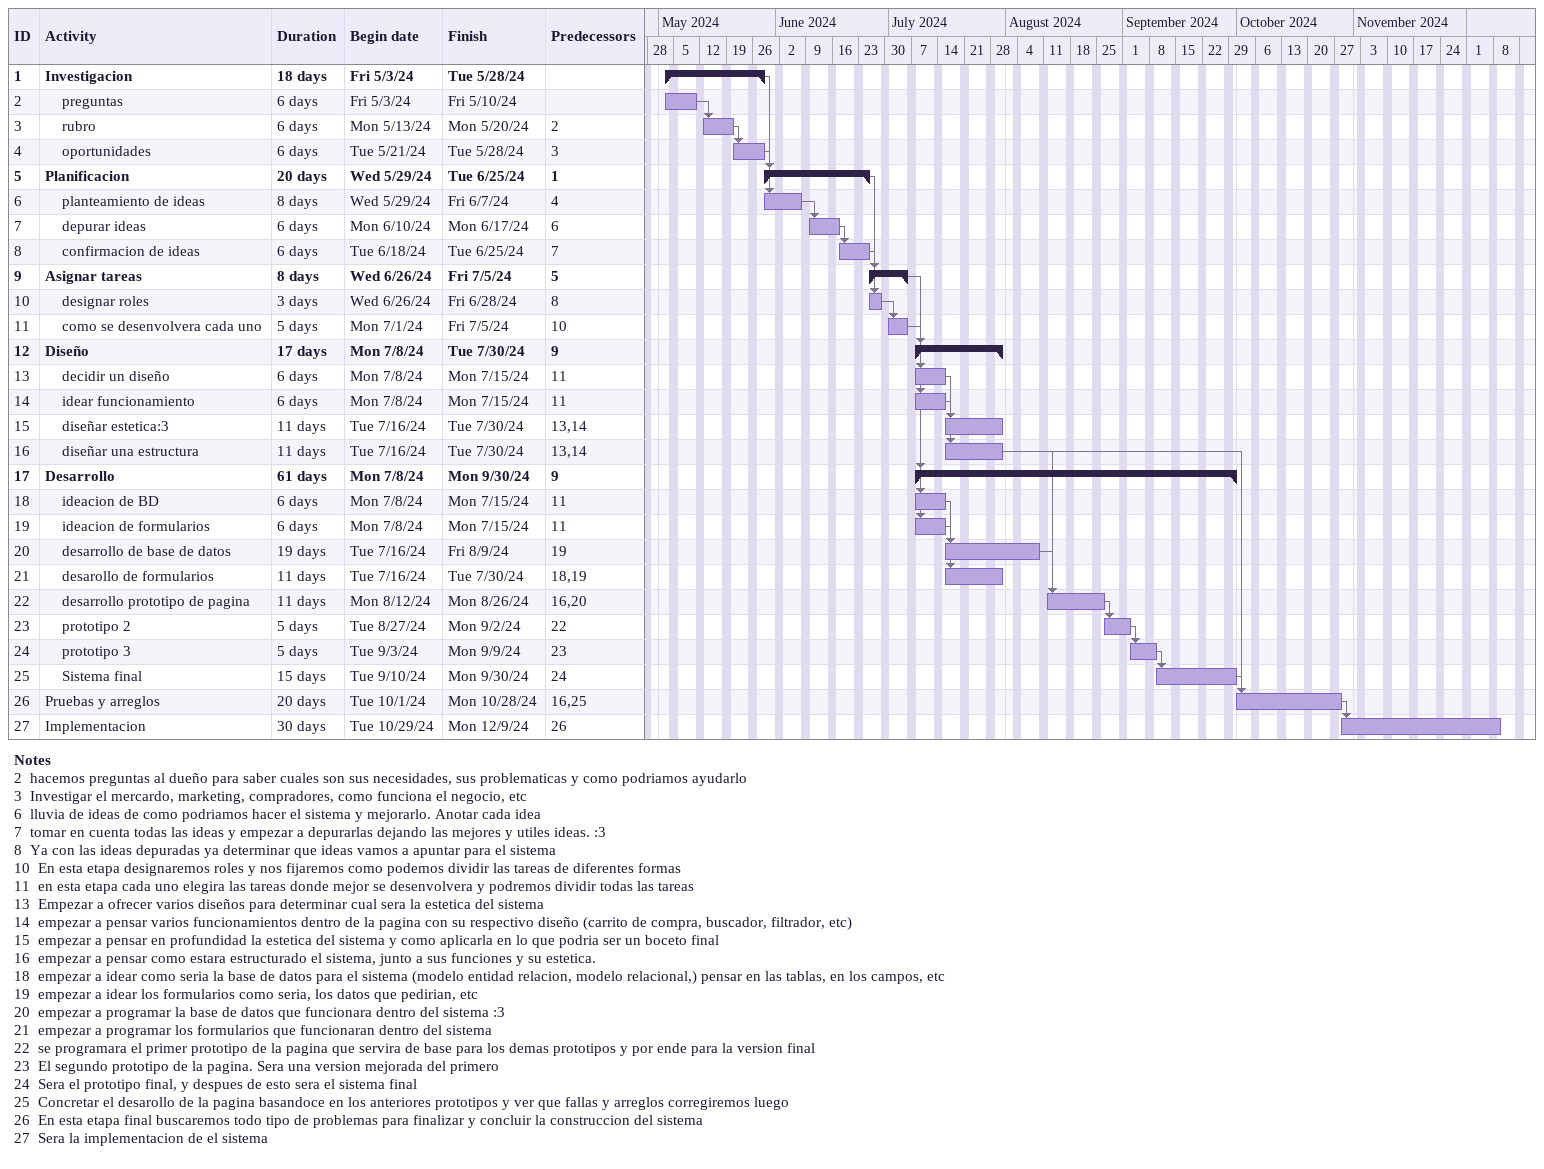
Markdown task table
| ID | Level | Task | Duration | Start | Finish | Predecessors |
|---|---|---|---|---|---|---|
| 1 | 1 | **Investigacion** | 18d | 2024-05-03 | 2024-05-28 |  |
| 2 | 2 | preguntas | 6d | 2024-05-03 | 2024-05-10 |  |
| 3 | 2 | rubro | 6d | 2024-05-13 | 2024-05-20 | 2 |
| 4 | 2 | oportunidades | 6d | 2024-05-21 | 2024-05-28 | 3 |
| 5 | 1 | **Planificacion** | 20d | 2024-05-29 | 2024-06-25 | 1 |
| 6 | 2 | planteamiento de ideas | 8d | 2024-05-29 | 2024-06-07 | 4 |
| 7 | 2 | depurar ideas | 6d | 2024-06-10 | 2024-06-17 | 6 |
| 8 | 2 | confirmacion de ideas | 6d | 2024-06-18 | 2024-06-25 | 7 |
| 9 | 1 | **Asignar tareas** | 8d | 2024-06-26 | 2024-07-05 | 5 |
| 10 | 2 | designar roles | 3d | 2024-06-26 | 2024-06-28 | 8 |
| 11 | 2 | como se desenvolvera cada uno | 5d | 2024-07-01 | 2024-07-05 | 10 |
| 12 | 1 | **Diseño** | 17d | 2024-07-08 | 2024-07-30 | 9 |
| 13 | 2 | decidir un diseño | 6d | 2024-07-08 | 2024-07-15 | 11 |
| 14 | 2 | idear funcionamiento | 6d | 2024-07-08 | 2024-07-15 | 11 |
| 15 | 2 | diseñar estetica:3 | 11d | 2024-07-16 | 2024-07-30 | 13, 14 |
| 16 | 2 | diseñar una estructura | 11d | 2024-07-16 | 2024-07-30 | 13, 14 |
| 17 | 1 | **Desarrollo** | 61d | 2024-07-08 | 2024-09-30 | 9 |
| 18 | 2 | ideacion de BD | 6d | 2024-07-08 | 2024-07-15 | 11 |
| 19 | 2 | ideacion de formularios | 6d | 2024-07-08 | 2024-07-15 | 11 |
| 20 | 2 | desarrollo de base de datos | 19d | 2024-07-16 | 2024-08-09 | 19 |
| 21 | 2 | desarollo de formularios | 11d | 2024-07-16 | 2024-07-30 | 18, 19 |
| 22 | 2 | desarrollo prototipo de pagina | 11d | 2024-08-12 | 2024-08-26 | 16, 20 |
| 23 | 2 | prototipo 2 | 5d | 2024-08-27 | 2024-09-02 | 22 |
| 24 | 2 | prototipo 3 | 5d | 2024-09-03 | 2024-09-09 | 23 |
| 25 | 2 | Sistema final | 15d | 2024-09-10 | 2024-09-30 | 24 |
| 26 | 1 | Pruebas y arreglos | 20d | 2024-10-01 | 2024-10-28 | 16, 25 |
| 27 | 1 | Implementacion | 30d | 2024-10-29 | 2024-12-09 | 26 |

Notes
- 2: hacemos preguntas al dueño para saber cuales son sus necesidades, sus problematicas y como podriamos ayudarlo
- 3: Investigar el mercardo, marketing, compradores, como funciona el negocio, etc
- 6: lluvia de ideas de como podriamos hacer el sistema y mejorarlo. Anotar cada idea
- 7: tomar en cuenta todas las ideas y empezar a depurarlas dejando las mejores y utiles ideas. :3
- 8: Ya con las ideas depuradas ya determinar que ideas vamos a apuntar para el sistema
- 10: En esta etapa designaremos roles y nos fijaremos como podemos dividir las tareas de diferentes formas
- 11: en esta etapa cada uno elegira las tareas donde mejor se desenvolvera y podremos dividir todas las tareas
- 13: Empezar a ofrecer varios diseños para determinar cual sera la estetica del sistema
- 14: empezar a pensar varios funcionamientos dentro de la pagina con su respectivo diseño (carrito de compra, buscador, filtrador, etc)
- 15: empezar a pensar en profundidad la estetica del sistema y como aplicarla en lo que podria ser un boceto final
- 16: empezar a pensar como estara estructurado el sistema, junto a sus funciones y su estetica.
- 18: empezar a idear como seria la base de datos para el sistema (modelo entidad relacion, modelo relacional,) pensar en las tablas, en los campos, etc
- 19: empezar a idear los formularios como seria, los datos que pedirian, etc
- 20: empezar a programar la base de datos que funcionara dentro del sistema :3
- 21: empezar a programar los formularios que funcionaran dentro del sistema
- 22: se programara el primer prototipo de la pagina que servira de base para los demas prototipos y por ende para la version final
- 23: El segundo prototipo de la pagina. Sera una version mejorada del primero
- 24: Sera el prototipo final, y despues de esto sera el sistema final
- 25: Concretar el desarollo de la pagina basandoce en los anteriores prototipos y ver que fallas y arreglos corregiremos luego
- 26: En esta etapa final buscaremos todo tipo de problemas para finalizar y concluir la construccion del sistema
- 27: Sera la implementacion de el sistema
